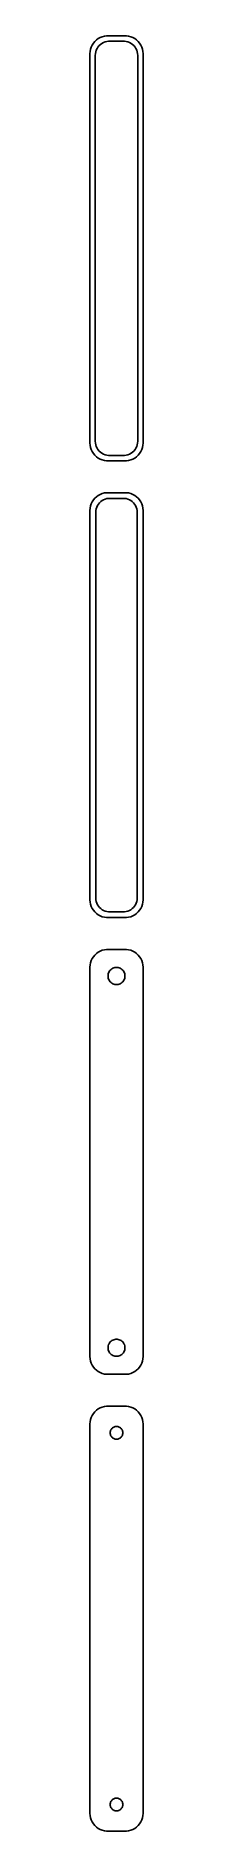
# Model space of a CAD drawing. Header units: metres. Extents: x -8 to 8, y 327 to 834.
import ezdxf

# ---------------------------------------------------------------- set-up
doc = ezdxf.new("R2010")
doc.units = ezdxf.units.M

msp = doc.modelspace()

# ---------------------------------------------------------------- linework, layer by layer
for p, q in [((-6.54507, 831.939), (-6.88153, 831.409)), ((-6.14484, 832.423), (-6.54507, 831.939)), ((-5.68712, 832.853), (-6.14484, 832.423)), ((-5.17912, 833.222), (-5.68712, 832.853)), ((-4.62889, 833.524), (-5.17912, 833.222)), ((-4.91586, 831.238), (-4.54968, 831.582)), ((-4.04507, 833.755), (-4.62889, 833.524)), ((-4.54968, 831.582), (-4.1433, 831.877)), ((-4.1433, 831.877), (-3.70311, 832.119)), ((-3.4369, 833.911), (-4.04507, 833.755)), ((-3.70311, 832.119), (-3.23605, 832.304)), ((-2.81395, 833.99), (-3.4369, 833.911)), ((-3.23605, 832.304), (-2.74951, 832.429)), ((2.81395, 833.99), (-2.81395, 833.99)), ((-2.74951, 832.429), (-2.25116, 832.492)), ((-2.25116, 832.492), (2.25116, 832.492)), ((2.25116, 832.492), (2.74951, 832.429)), ((2.74951, 832.429), (3.23605, 832.304)), ((3.4369, 833.911), (2.81395, 833.99)), ((3.23605, 832.304), (3.70311, 832.119)), ((4.04507, 833.755), (3.4369, 833.911)), ((3.70311, 832.119), (4.1433, 831.877)), ((4.62889, 833.524), (4.04507, 833.755)), ((4.1433, 831.877), (4.54968, 831.582)), ((4.54968, 831.582), (4.91586, 831.238)), ((5.17912, 833.222), (4.62889, 833.524)), ((5.68712, 832.853), (5.17912, 833.222)), ((6.14484, 832.423), (5.68712, 832.853)), ((6.54507, 831.939), (6.14484, 832.423)), ((6.88153, 831.409), (6.54507, 831.939)), ((-7.46057, 829.627), (-7.5, 829)), ((-7.5, 829), (-7.5, 719)), ((-7.34291, 830.243), (-7.46057, 829.627)), ((-7.14888, 830.841), (-7.34291, 830.243)), ((-6.88153, 831.409), (-7.14888, 830.841)), ((-6, 828.5), (-5.96844, 829.001)), ((-6, 719.5), (-6, 828.5)), ((-5.96844, 829.001), (-5.87433, 829.495)), ((-5.87433, 829.495), (-5.7191, 829.972)), ((-5.7191, 829.972), (-5.50522, 830.427)), ((-5.50522, 830.427), (-5.23605, 830.851)), ((-5.23605, 830.851), (-4.91586, 831.238)), ((4.91586, 831.238), (5.23605, 830.851)), ((5.23605, 830.851), (5.50522, 830.427)), ((5.50522, 830.427), (5.7191, 829.972)), ((5.7191, 829.972), (5.87433, 829.495)), ((5.87433, 829.495), (5.96844, 829.001)), ((5.96844, 829.001), (6, 828.5)), ((6, 828.5), (6, 719.5)), ((7.14888, 830.841), (6.88153, 831.409)), ((7.34291, 830.243), (7.14888, 830.841)), ((7.46057, 829.627), (7.34291, 830.243)), ((7.5, 829), (7.46057, 829.627)), ((7.5, 719), (7.5, 829)), ((-7.5, 719), (-7.46057, 718.373)), ((-7.46057, 718.373), (-7.34291, 717.757)), ((-7.34291, 717.757), (-7.14888, 717.159)), ((-7.14888, 717.159), (-6.88153, 716.591)), ((-6.88153, 716.591), (-6.54507, 716.061)), ((-6.54507, 716.061), (-6.14484, 715.577)), ((-6.14484, 715.577), (-5.68712, 715.147)), ((-5.96844, 718.999), (-6, 719.5)), ((-5.87433, 718.505), (-5.96844, 718.999)), ((-5.7191, 718.028), (-5.87433, 718.505)), ((-5.50522, 717.573), (-5.7191, 718.028)), ((-5.68712, 715.147), (-5.17912, 714.778)), ((-5.23605, 717.149), (-5.50522, 717.573)), ((-4.91586, 716.762), (-5.23605, 717.149)), ((-4.54968, 716.418), (-4.91586, 716.762)), ((-4.1433, 716.123), (-4.54968, 716.418)), ((-3.70311, 715.881), (-4.1433, 716.123)), ((-3.23605, 715.696), (-3.70311, 715.881)), ((-2.74951, 715.571), (-3.23605, 715.696)), ((-2.25116, 715.508), (-2.74951, 715.571)), ((2.25116, 715.508), (-2.25116, 715.508)), ((2.74951, 715.571), (2.25116, 715.508)), ((3.23605, 715.696), (2.74951, 715.571)), ((3.70311, 715.881), (3.23605, 715.696)), ((4.1433, 716.123), (3.70311, 715.881)), ((4.54968, 716.418), (4.1433, 716.123)), ((4.91586, 716.762), (4.54968, 716.418)), ((5.23605, 717.149), (4.91586, 716.762)), ((5.17912, 714.778), (5.68712, 715.147)), ((5.50522, 717.573), (5.23605, 717.149)), ((5.7191, 718.028), (5.50522, 717.573)), ((5.68712, 715.147), (6.14484, 715.577)), ((5.87433, 718.505), (5.7191, 718.028)), ((5.96844, 718.999), (5.87433, 718.505)), ((6, 719.5), (5.96844, 718.999)), ((6.14484, 715.577), (6.54507, 716.061)), ((6.54507, 716.061), (6.88153, 716.591)), ((6.88153, 716.591), (7.14888, 717.159)), ((7.14888, 717.159), (7.34291, 717.757)), ((7.34291, 717.757), (7.46057, 718.373)), ((7.46057, 718.373), (7.5, 719)), ((-5.17912, 714.778), (-4.62889, 714.476)), ((-4.62889, 714.476), (-4.04507, 714.245)), ((-4.04507, 714.245), (-3.4369, 714.089)), ((-3.4369, 714.089), (-2.81395, 714.01)), ((-2.81395, 714.01), (2.81395, 714.01)), ((2.81395, 714.01), (3.4369, 714.089)), ((3.4369, 714.089), (4.04507, 714.245)), ((4.04507, 714.245), (4.62889, 714.476)), ((4.62889, 714.476), (5.17912, 714.778)), ((-4.04507, 704.755), (-4.62889, 704.524)), ((-3.4369, 704.911), (-4.04507, 704.755)), ((-2.81395, 704.99), (-3.4369, 704.911)), ((2.81395, 704.99), (-2.81395, 704.99)), ((3.4369, 704.911), (2.81395, 704.99)), ((4.04507, 704.755), (3.4369, 704.911)), ((4.62889, 704.524), (4.04507, 704.755)), ((-7.46057, 700.627), (-7.5, 700)), ((-7.5, 700), (-7.5, 590)), ((-7.34291, 701.243), (-7.46057, 700.627)), ((-7.14888, 701.841), (-7.34291, 701.243)), ((-6.88153, 702.409), (-7.14888, 701.841)), ((-6.54507, 702.939), (-6.88153, 702.409)), ((-6.14484, 703.423), (-6.54507, 702.939)), ((-5.68712, 703.853), (-6.14484, 703.423)), ((-5.87262, 699.5), (-5.84209, 699.985)), ((-5.84209, 699.985), (-5.75096, 700.463)), ((-5.75096, 700.463), (-5.60068, 700.926)), ((-5.17912, 704.222), (-5.68712, 703.853)), ((-5.60068, 700.926), (-5.3936, 701.366)), ((-5.3936, 701.366), (-5.13301, 701.776)), ((-4.62889, 704.524), (-5.17912, 704.222)), ((-5.13301, 701.776), (-4.82301, 702.151)), ((-4.82301, 702.151), (-4.46851, 702.484)), ((-4.46851, 702.484), (-4.07506, 702.77)), ((-4.07506, 702.77), (-3.64888, 703.004)), ((-3.64888, 703.004), (-3.1967, 703.183)), ((-3.1967, 703.183), (-2.72565, 703.304)), ((-2.72565, 703.304), (-2.24316, 703.365)), ((-2.24316, 703.365), (2.24316, 703.365)), ((2.24316, 703.365), (2.72565, 703.304)), ((2.72565, 703.304), (3.1967, 703.183)), ((3.1967, 703.183), (3.64888, 703.004)), ((3.64888, 703.004), (4.07506, 702.77)), ((4.07506, 702.77), (4.46851, 702.484)), ((4.46851, 702.484), (4.82301, 702.151)), ((5.17912, 704.222), (4.62889, 704.524)), ((4.82301, 702.151), (5.13301, 701.776)), ((5.13301, 701.776), (5.3936, 701.366)), ((5.68712, 703.853), (5.17912, 704.222)), ((5.3936, 701.366), (5.60068, 700.926)), ((5.60068, 700.926), (5.75096, 700.463)), ((6.14484, 703.423), (5.68712, 703.853)), ((5.75096, 700.463), (5.84209, 699.985)), ((5.84209, 699.985), (5.87262, 699.5)), ((6.54507, 702.939), (6.14484, 703.423)), ((6.88153, 702.409), (6.54507, 702.939)), ((7.14888, 701.841), (6.88153, 702.409)), ((7.34291, 701.243), (7.14888, 701.841)), ((7.46057, 700.627), (7.34291, 701.243)), ((7.5, 700), (7.46057, 700.627)), ((7.5, 590), (7.5, 700)), ((-5.87262, 590.5), (-5.87262, 699.5)), ((5.87262, 699.5), (5.87262, 590.5)), ((-7.5, 590), (-7.46057, 589.373)), ((-7.46057, 589.373), (-7.34291, 588.757)), ((-7.34291, 588.757), (-7.14888, 588.159)), ((-7.14888, 588.159), (-6.88153, 587.591)), ((-5.84209, 590.015), (-5.87262, 590.5)), ((-5.75096, 589.537), (-5.84209, 590.015)), ((-5.60068, 589.074), (-5.75096, 589.537)), ((-5.3936, 588.634), (-5.60068, 589.074)), ((-5.13301, 588.224), (-5.3936, 588.634)), ((-4.82301, 587.849), (-5.13301, 588.224)), ((5.13301, 588.224), (4.82301, 587.849)), ((5.3936, 588.634), (5.13301, 588.224)), ((5.60068, 589.074), (5.3936, 588.634)), ((5.75096, 589.537), (5.60068, 589.074)), ((5.84209, 590.015), (5.75096, 589.537)), ((5.87262, 590.5), (5.84209, 590.015)), ((6.88153, 587.591), (7.14888, 588.159)), ((7.14888, 588.159), (7.34291, 588.757)), ((7.34291, 588.757), (7.46057, 589.373)), ((7.46057, 589.373), (7.5, 590)), ((-6.88153, 587.591), (-6.54507, 587.061)), ((-6.54507, 587.061), (-6.14484, 586.577)), ((-6.14484, 586.577), (-5.68712, 586.147)), ((-5.68712, 586.147), (-5.17912, 585.778)), ((-5.17912, 585.778), (-4.62889, 585.476)), ((-4.46851, 587.516), (-4.82301, 587.849)), ((-4.62889, 585.476), (-4.04507, 585.245)), ((-4.07506, 587.23), (-4.46851, 587.516)), ((-3.64888, 586.996), (-4.07506, 587.23)), ((-4.04507, 585.245), (-3.4369, 585.089)), ((-3.1967, 586.817), (-3.64888, 586.996)), ((-3.4369, 585.089), (-2.81395, 585.01)), ((-2.72565, 586.696), (-3.1967, 586.817)), ((-2.81395, 585.01), (2.81395, 585.01)), ((-2.24316, 586.635), (-2.72565, 586.696)), ((2.24316, 586.635), (-2.24316, 586.635)), ((2.72565, 586.696), (2.24316, 586.635)), ((3.1967, 586.817), (2.72565, 586.696)), ((2.81395, 585.01), (3.4369, 585.089)), ((3.64888, 586.996), (3.1967, 586.817)), ((3.4369, 585.089), (4.04507, 585.245)), ((4.07506, 587.23), (3.64888, 586.996)), ((4.04507, 585.245), (4.62889, 585.476)), ((4.46851, 587.516), (4.07506, 587.23)), ((4.82301, 587.849), (4.46851, 587.516)), ((4.62889, 585.476), (5.17912, 585.778)), ((5.17912, 585.778), (5.68712, 586.147)), ((5.68712, 586.147), (6.14484, 586.577)), ((6.14484, 586.577), (6.54507, 587.061)), ((6.54507, 587.061), (6.88153, 587.591)), ((-6.88153, 573.409), (-7.14888, 572.841)), ((-6.54507, 573.939), (-6.88153, 573.409)), ((-6.14484, 574.423), (-6.54507, 573.939)), ((-5.68712, 574.853), (-6.14484, 574.423)), ((-5.17912, 575.222), (-5.68712, 574.853)), ((-4.62889, 575.524), (-5.17912, 575.222)), ((-4.04507, 575.755), (-4.62889, 575.524)), ((-3.4369, 575.911), (-4.04507, 575.755)), ((-2.81395, 575.99), (-3.4369, 575.911)), ((2.81395, 575.99), (-2.81395, 575.99)), ((3.4369, 575.911), (2.81395, 575.99)), ((4.04507, 575.755), (3.4369, 575.911)), ((4.62889, 575.524), (4.04507, 575.755)), ((5.17912, 575.222), (4.62889, 575.524)), ((5.68712, 574.853), (5.17912, 575.222)), ((6.14484, 574.423), (5.68712, 574.853)), ((6.54507, 573.939), (6.14484, 574.423)), ((6.88153, 573.409), (6.54507, 573.939)), ((7.14888, 572.841), (6.88153, 573.409)), ((-7.46057, 571.627), (-7.5, 571)), ((-7.5, 571), (-7.5, 461)), ((-7.34291, 572.243), (-7.46057, 571.627)), ((-7.14888, 572.841), (-7.34291, 572.243)), ((-2.39999, 568.5), (-2.38107, 568.801)), ((-2.38107, 568.199), (-2.39999, 568.5)), ((-2.38107, 568.801), (-2.32458, 569.097)), ((-2.32458, 567.903), (-2.38107, 568.199)), ((-2.32458, 569.097), (-2.23146, 569.383)), ((-2.23146, 567.617), (-2.32458, 567.903)), ((-2.23146, 569.383), (-2.10313, 569.656)), ((-2.10313, 569.656), (-1.94164, 569.911)), ((-1.94164, 569.911), (-1.74951, 570.143)), ((-1.74951, 570.143), (-1.52982, 570.349)), ((-1.52982, 570.349), (-1.28598, 570.526)), ((-1.28598, 570.526), (-1.02187, 570.672)), ((-1.02187, 570.672), (-0.741638, 570.783)), ((-0.741638, 570.783), (-0.449707, 570.857)), ((-0.449707, 570.857), (-0.150696, 570.895)), ((-0.150696, 570.895), (0.150696, 570.895)), ((0.150696, 570.895), (0.449707, 570.857)), ((0.449707, 570.857), (0.741638, 570.783)), ((0.741638, 570.783), (1.02187, 570.672)), ((1.02187, 570.672), (1.28598, 570.526)), ((1.28598, 570.526), (1.52982, 570.349)), ((1.52982, 570.349), (1.74951, 570.143)), ((1.74951, 570.143), (1.94164, 569.911)), ((1.94164, 569.911), (2.10313, 569.656)), ((2.10313, 569.656), (2.23146, 569.383)), ((2.23146, 569.383), (2.32458, 569.097)), ((2.32458, 567.903), (2.23146, 567.617)), ((2.32458, 569.097), (2.38107, 568.801)), ((2.38107, 568.199), (2.32458, 567.903)), ((2.38107, 568.801), (2.39999, 568.5)), ((2.39999, 568.5), (2.38107, 568.199)), ((7.34291, 572.243), (7.14888, 572.841)), ((7.46057, 571.627), (7.34291, 572.243)), ((7.5, 571), (7.46057, 571.627)), ((7.5, 461), (7.5, 571)), ((-2.10313, 567.344), (-2.23146, 567.617)), ((-1.94164, 567.089), (-2.10313, 567.344)), ((-1.74951, 566.857), (-1.94164, 567.089)), ((-1.52982, 566.651), (-1.74951, 566.857)), ((-1.28598, 566.474), (-1.52982, 566.651)), ((-1.02187, 566.328), (-1.28598, 566.474)), ((-0.741638, 566.217), (-1.02187, 566.328)), ((-0.449707, 566.143), (-0.741638, 566.217)), ((-0.150696, 566.105), (-0.449707, 566.143)), ((0.150696, 566.105), (-0.150696, 566.105)), ((0.449707, 566.143), (0.150696, 566.105)), ((0.741638, 566.217), (0.449707, 566.143)), ((1.02187, 566.328), (0.741638, 566.217)), ((1.28598, 566.474), (1.02187, 566.328)), ((1.52982, 566.651), (1.28598, 566.474)), ((1.74951, 566.857), (1.52982, 566.651)), ((1.94164, 567.089), (1.74951, 566.857)), ((2.10313, 567.344), (1.94164, 567.089)), ((2.23146, 567.617), (2.10313, 567.344)), ((-2.39999, 463.5), (-2.38107, 463.801)), ((-2.38107, 463.199), (-2.39999, 463.5)), ((-2.38107, 463.801), (-2.32458, 464.097)), ((-2.32458, 462.903), (-2.38107, 463.199)), ((-2.32458, 464.097), (-2.23146, 464.383)), ((-2.23146, 462.617), (-2.32458, 462.903)), ((-2.23146, 464.383), (-2.10313, 464.656)), ((-2.10313, 462.344), (-2.23146, 462.617)), ((-2.10313, 464.656), (-1.94164, 464.911)), ((-1.94164, 462.089), (-2.10313, 462.344)), ((-1.94164, 464.911), (-1.74951, 465.143)), ((-1.74951, 461.857), (-1.94164, 462.089)), ((-1.74951, 465.143), (-1.52982, 465.349)), ((-1.52982, 461.651), (-1.74951, 461.857)), ((-1.52982, 465.349), (-1.28598, 465.526)), ((-1.28598, 461.474), (-1.52982, 461.651)), ((-1.28598, 465.526), (-1.02187, 465.672)), ((-1.02187, 461.328), (-1.28598, 461.474)), ((-1.02187, 465.672), (-0.741638, 465.783)), ((-0.741638, 465.783), (-0.449707, 465.857)), ((-0.449707, 465.857), (-0.150696, 465.895)), ((-0.150696, 465.895), (0.150696, 465.895)), ((0.150696, 465.895), (0.449707, 465.857)), ((0.449707, 465.857), (0.741638, 465.783)), ((0.741638, 465.783), (1.02187, 465.672)), ((1.02187, 465.672), (1.28598, 465.526)), ((1.28598, 461.474), (1.02187, 461.328)), ((1.28598, 465.526), (1.52982, 465.349)), ((1.52982, 461.651), (1.28598, 461.474)), ((1.52982, 465.349), (1.74951, 465.143)), ((1.74951, 461.857), (1.52982, 461.651)), ((1.74951, 465.143), (1.94164, 464.911)), ((1.94164, 462.089), (1.74951, 461.857)), ((1.94164, 464.911), (2.10313, 464.656)), ((2.10313, 462.344), (1.94164, 462.089)), ((2.10313, 464.656), (2.23146, 464.383)), ((2.23146, 462.617), (2.10313, 462.344)), ((2.23146, 464.383), (2.32458, 464.097)), ((2.32458, 462.903), (2.23146, 462.617)), ((2.32458, 464.097), (2.38107, 463.801)), ((2.38107, 463.199), (2.32458, 462.903)), ((2.38107, 463.801), (2.39999, 463.5)), ((2.39999, 463.5), (2.38107, 463.199)), ((-7.5, 461), (-7.46057, 460.373)), ((-7.46057, 460.373), (-7.34291, 459.757)), ((-7.34291, 459.757), (-7.14888, 459.159)), ((-7.14888, 459.159), (-6.88153, 458.591)), ((-6.88153, 458.591), (-6.54507, 458.061)), ((-6.54507, 458.061), (-6.14484, 457.577)), ((-6.14484, 457.577), (-5.68712, 457.147)), ((-5.68712, 457.147), (-5.17912, 456.778)), ((-5.17912, 456.778), (-4.62889, 456.476)), ((-4.62889, 456.476), (-4.04507, 456.245)), ((-0.741638, 461.217), (-1.02187, 461.328)), ((-0.449707, 461.143), (-0.741638, 461.217)), ((-0.150696, 461.105), (-0.449707, 461.143)), ((0.150696, 461.105), (-0.150696, 461.105)), ((0.449707, 461.143), (0.150696, 461.105)), ((0.741638, 461.217), (0.449707, 461.143)), ((1.02187, 461.328), (0.741638, 461.217)), ((4.04507, 456.245), (4.62889, 456.476)), ((4.62889, 456.476), (5.17912, 456.778)), ((5.17912, 456.778), (5.68712, 457.147)), ((5.68712, 457.147), (6.14484, 457.577)), ((6.14484, 457.577), (6.54507, 458.061)), ((6.54507, 458.061), (6.88153, 458.591)), ((6.88153, 458.591), (7.14888, 459.159)), ((7.14888, 459.159), (7.34291, 459.757)), ((7.34291, 459.757), (7.46057, 460.373)), ((7.46057, 460.373), (7.5, 461)), ((-4.04507, 456.245), (-3.4369, 456.089)), ((-3.4369, 456.089), (-2.81395, 456.01)), ((-2.81395, 456.01), (2.81395, 456.01)), ((2.81395, 456.01), (3.4369, 456.089)), ((3.4369, 456.089), (4.04507, 456.245)), ((-5.17912, 446.222), (-5.68712, 445.853)), ((-4.62889, 446.524), (-5.17912, 446.222)), ((-4.04507, 446.755), (-4.62889, 446.524)), ((-3.4369, 446.911), (-4.04507, 446.755)), ((-2.81395, 446.99), (-3.4369, 446.911)), ((2.81395, 446.99), (-2.81395, 446.99)), ((3.4369, 446.911), (2.81395, 446.99)), ((4.04507, 446.755), (3.4369, 446.911)), ((4.62889, 446.524), (4.04507, 446.755)), ((5.17912, 446.222), (4.62889, 446.524)), ((5.68712, 445.853), (5.17912, 446.222)), ((-7.46057, 442.627), (-7.5, 442)), ((-7.5, 442), (-7.5, 332)), ((-7.34291, 443.243), (-7.46057, 442.627)), ((-7.14888, 443.841), (-7.34291, 443.243)), ((-6.88153, 444.409), (-7.14888, 443.841)), ((-6.54507, 444.939), (-6.88153, 444.409)), ((-6.14484, 445.423), (-6.54507, 444.939)), ((-5.68712, 445.853), (-6.14484, 445.423)), ((-0.964478, 441.02), (-0.766388, 441.129)), ((-0.766388, 441.129), (-0.556229, 441.212)), ((-0.556229, 441.212), (-0.33728, 441.268)), ((-0.33728, 441.268), (-0.113022, 441.296)), ((-0.113022, 441.296), (0.113022, 441.296)), ((0.113022, 441.296), (0.33728, 441.268)), ((0.33728, 441.268), (0.556229, 441.212)), ((0.556229, 441.212), (0.766388, 441.129)), ((0.766388, 441.129), (0.964478, 441.02)), ((6.14484, 445.423), (5.68712, 445.853)), ((6.54507, 444.939), (6.14484, 445.423)), ((6.88153, 444.409), (6.54507, 444.939)), ((7.14888, 443.841), (6.88153, 444.409)), ((7.34291, 443.243), (7.14888, 443.841)), ((7.46057, 442.627), (7.34291, 443.243)), ((7.5, 442), (7.46057, 442.627)), ((7.5, 332), (7.5, 442)), ((-1.79999, 439.5), (-1.7858, 439.726)), ((-1.7858, 439.274), (-1.79999, 439.5)), ((-1.7858, 439.726), (-1.74344, 439.948)), ((-1.74344, 439.052), (-1.7858, 439.274)), ((-1.74344, 439.948), (-1.67358, 440.163)), ((-1.67358, 438.837), (-1.74344, 439.052)), ((-1.67358, 440.163), (-1.57735, 440.367)), ((-1.57735, 438.633), (-1.67358, 438.837)), ((-1.57735, 440.367), (-1.45622, 440.558)), ((-1.45622, 438.442), (-1.57735, 438.633)), ((-1.45622, 440.558), (-1.31213, 440.732)), ((-1.31213, 438.268), (-1.45622, 438.442)), ((-1.31213, 440.732), (-1.14735, 440.887)), ((-1.14735, 438.113), (-1.31213, 438.268)), ((-1.14735, 440.887), (-0.964478, 441.02)), ((-0.964478, 437.98), (-1.14735, 438.113)), ((-0.766388, 437.871), (-0.964478, 437.98)), ((-0.556229, 437.788), (-0.766388, 437.871)), ((-0.33728, 437.732), (-0.556229, 437.788)), ((-0.113022, 437.704), (-0.33728, 437.732)), ((0.113022, 437.704), (-0.113022, 437.704)), ((0.33728, 437.732), (0.113022, 437.704)), ((0.556229, 437.788), (0.33728, 437.732)), ((0.766388, 437.871), (0.556229, 437.788)), ((0.964478, 437.98), (0.766388, 437.871)), ((0.964478, 441.02), (1.14735, 440.887)), ((1.14735, 438.113), (0.964478, 437.98)), ((1.14735, 440.887), (1.31213, 440.732)), ((1.31213, 438.268), (1.14735, 438.113)), ((1.31213, 440.732), (1.45622, 440.558)), ((1.45622, 438.442), (1.31213, 438.268)), ((1.45622, 440.558), (1.57735, 440.367)), ((1.57735, 438.633), (1.45622, 438.442)), ((1.57735, 440.367), (1.67358, 440.163)), ((1.67358, 438.837), (1.57735, 438.633)), ((1.67358, 440.163), (1.74344, 439.948)), ((1.74344, 439.052), (1.67358, 438.837)), ((1.74344, 439.948), (1.7858, 439.726)), ((1.7858, 439.274), (1.74344, 439.052)), ((1.7858, 439.726), (1.79999, 439.5)), ((1.79999, 439.5), (1.7858, 439.274)), ((-1.79999, 334.5), (-1.7858, 334.726)), ((-1.7858, 334.726), (-1.74344, 334.948)), ((-1.74344, 334.948), (-1.67358, 335.163)), ((-1.67358, 335.163), (-1.57735, 335.367)), ((-1.57735, 335.367), (-1.45622, 335.558)), ((-1.45622, 335.558), (-1.31213, 335.732)), ((-1.31213, 335.732), (-1.14735, 335.887)), ((-1.14735, 335.887), (-0.964478, 336.02)), ((-0.964478, 336.02), (-0.766388, 336.129)), ((-0.766388, 336.129), (-0.556229, 336.212)), ((-0.556229, 336.212), (-0.33728, 336.268)), ((-0.33728, 336.268), (-0.113022, 336.296)), ((-0.113022, 336.296), (0.113022, 336.296)), ((0.113022, 336.296), (0.33728, 336.268)), ((0.33728, 336.268), (0.556229, 336.212)), ((0.556229, 336.212), (0.766388, 336.129)), ((0.766388, 336.129), (0.964478, 336.02)), ((0.964478, 336.02), (1.14735, 335.887)), ((1.14735, 335.887), (1.31213, 335.732)), ((1.31213, 335.732), (1.45622, 335.558)), ((1.45622, 335.558), (1.57735, 335.367)), ((1.57735, 335.367), (1.67358, 335.163)), ((1.67358, 335.163), (1.74344, 334.948)), ((1.74344, 334.948), (1.7858, 334.726)), ((1.7858, 334.726), (1.79999, 334.5)), ((-7.5, 332), (-7.46057, 331.373)), ((-7.46057, 331.373), (-7.34291, 330.757)), ((-7.34291, 330.757), (-7.14888, 330.159)), ((-7.14888, 330.159), (-6.88153, 329.591)), ((-6.88153, 329.591), (-6.54507, 329.061)), ((-1.7858, 334.274), (-1.79999, 334.5)), ((-1.74344, 334.052), (-1.7858, 334.274)), ((-1.67358, 333.837), (-1.74344, 334.052)), ((-1.57735, 333.633), (-1.67358, 333.837)), ((-1.45622, 333.442), (-1.57735, 333.633)), ((-1.31213, 333.268), (-1.45622, 333.442)), ((-1.14735, 333.113), (-1.31213, 333.268)), ((-0.964478, 332.98), (-1.14735, 333.113)), ((-0.766388, 332.871), (-0.964478, 332.98)), ((-0.556229, 332.788), (-0.766388, 332.871)), ((-0.33728, 332.732), (-0.556229, 332.788)), ((-0.113022, 332.704), (-0.33728, 332.732)), ((0.113022, 332.704), (-0.113022, 332.704)), ((0.33728, 332.732), (0.113022, 332.704)), ((0.556229, 332.788), (0.33728, 332.732)), ((0.766388, 332.871), (0.556229, 332.788)), ((0.964478, 332.98), (0.766388, 332.871)), ((1.14735, 333.113), (0.964478, 332.98)), ((1.31213, 333.268), (1.14735, 333.113)), ((1.45622, 333.442), (1.31213, 333.268)), ((1.57735, 333.633), (1.45622, 333.442)), ((1.67358, 333.837), (1.57735, 333.633)), ((1.74344, 334.052), (1.67358, 333.837)), ((1.7858, 334.274), (1.74344, 334.052)), ((1.79999, 334.5), (1.7858, 334.274)), ((6.54507, 329.061), (6.88153, 329.591)), ((6.88153, 329.591), (7.14888, 330.159)), ((7.14888, 330.159), (7.34291, 330.757)), ((7.34291, 330.757), (7.46057, 331.373)), ((7.46057, 331.373), (7.5, 332)), ((-6.54507, 329.061), (-6.14484, 328.577)), ((-6.14484, 328.577), (-5.68712, 328.147)), ((-5.68712, 328.147), (-5.17912, 327.778)), ((-5.17912, 327.778), (-4.62889, 327.476)), ((-4.62889, 327.476), (-4.04507, 327.245)), ((-4.04507, 327.245), (-3.4369, 327.089)), ((-3.4369, 327.089), (-2.81395, 327.01)), ((-2.81395, 327.01), (2.81395, 327.01)), ((2.81395, 327.01), (3.4369, 327.089)), ((3.4369, 327.089), (4.04507, 327.245)), ((4.04507, 327.245), (4.62889, 327.476)), ((4.62889, 327.476), (5.17912, 327.778)), ((5.17912, 327.778), (5.68712, 328.147)), ((5.68712, 328.147), (6.14484, 328.577)), ((6.14484, 328.577), (6.54507, 329.061))]:
    msp.add_line(p, q)

doc.saveas('drawing.dxf')
